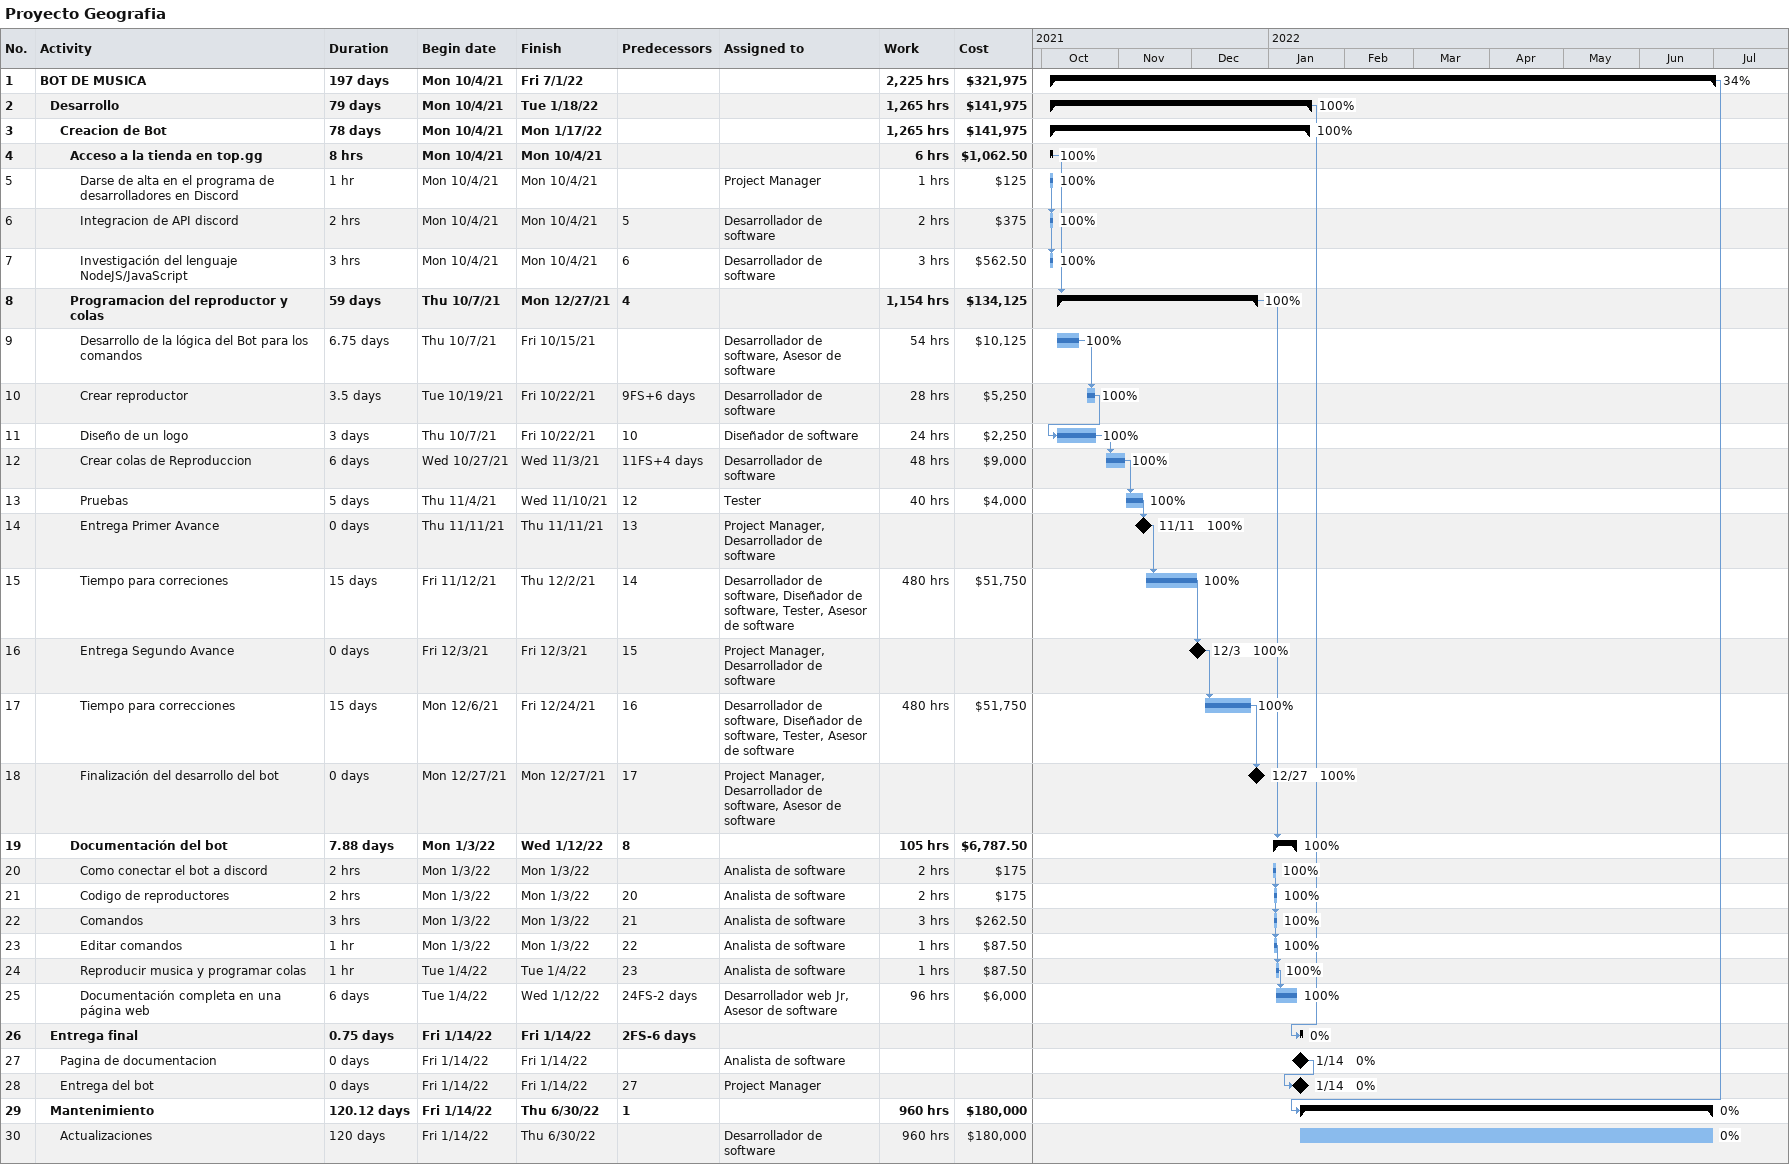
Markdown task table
Proyecto Geografia

| ID | Level | Task | Duration | Start | Finish | Predecessors | Resources | % complete | Work (h) | Cost ($) |
|---|---|---|---|---|---|---|---|---|---|---|
| 1 | 1 | **BOT DE MUSICA** | 197d | 2021-10-04 | 2022-07-01 |  |  | 34 | 2225 | 321975 |
| 2 | 2 | **Desarrollo** | 79d | 2021-10-04 | 2022-01-18 |  |  | 100 | 1265 | 141975 |
| 3 | 3 | **Creacion de Bot** | 78d | 2021-10-04 | 2022-01-17 |  |  | 100 | 1265 | 141975 |
| 4 | 4 | **Acceso a la tienda en top.gg** | 8h | 2021-10-04 | 2021-10-04 |  |  | 100 | 6 | 1062.50 |
| 5 | 5 | Darse de alta en el programa de desarrolladores en Discord | 1h | 2021-10-04 | 2021-10-04 |  | Project Manager | 100 | 1 | 125 |
| 6 | 5 | Integracion de API discord | 2h | 2021-10-04 | 2021-10-04 | 5 | Desarrollador de software | 100 | 2 | 375 |
| 7 | 5 | Investigación del lenguaje NodeJS/JavaScript | 3h | 2021-10-04 | 2021-10-04 | 6 | Desarrollador de software | 100 | 3 | 562.50 |
| 8 | 4 | **Programacion del reproductor y colas** | 59d | 2021-10-07 | 2021-12-27 | 4 |  | 100 | 1154 | 134125 |
| 9 | 5 | Desarrollo de la lógica del Bot para los comandos | 6.75d | 2021-10-07 | 2021-10-15 |  | Desarrollador de software, Asesor de software | 100 | 54 | 10125 |
| 10 | 5 | Crear reproductor | 3.5d | 2021-10-19 | 2021-10-22 | 9FS+6d | Desarrollador de software | 100 | 28 | 5250 |
| 11 | 5 | Diseño de un logo | 3d | 2021-10-07 | 2021-10-22 | 10 | Diseñador de software | 100 | 24 | 2250 |
| 12 | 5 | Crear colas de Reproduccion | 6d | 2021-10-27 | 2021-11-03 | 11FS+4d | Desarrollador de software | 100 | 48 | 9000 |
| 13 | 5 | Pruebas | 5d | 2021-11-04 | 2021-11-10 | 12 | Tester | 100 | 40 | 4000 |
| 14 | 5 | Entrega Primer Avance | 0d | 2021-11-11 | 2021-11-11 | 13 | Project Manager, Desarrollador de software | 100 |  |  |
| 15 | 5 | Tiempo para correciones | 15d | 2021-11-12 | 2021-12-02 | 14 | Desarrollador de software, Diseñador de software, Tester, Asesor de software | 100 | 480 | 51750 |
| 16 | 5 | Entrega Segundo Avance | 0d | 2021-12-03 | 2021-12-03 | 15 | Project Manager, Desarrollador de software | 100 |  |  |
| 17 | 5 | Tiempo para correcciones | 15d | 2021-12-06 | 2021-12-24 | 16 | Desarrollador de software, Diseñador de software, Tester, Asesor de software | 100 | 480 | 51750 |
| 18 | 5 | Finalización del desarrollo del bot | 0d | 2021-12-27 | 2021-12-27 | 17 | Project Manager, Desarrollador de software, Asesor de software | 100 |  |  |
| 19 | 4 | **Documentación del bot** | 7.88d | 2022-01-03 | 2022-01-12 | 8 |  | 100 | 105 | 6787.50 |
| 20 | 5 | Como conectar el bot a discord | 2h | 2022-01-03 | 2022-01-03 |  | Analista de software | 100 | 2 | 175 |
| 21 | 5 | Codigo de reproductores | 2h | 2022-01-03 | 2022-01-03 | 20 | Analista de software | 100 | 2 | 175 |
| 22 | 5 | Comandos | 3h | 2022-01-03 | 2022-01-03 | 21 | Analista de software | 100 | 3 | 262.50 |
| 23 | 5 | Editar comandos | 1h | 2022-01-03 | 2022-01-03 | 22 | Analista de software | 100 | 1 | 87.50 |
| 24 | 5 | Reproducir musica y programar colas | 1h | 2022-01-04 | 2022-01-04 | 23 | Analista de software | 100 | 1 | 87.50 |
| 25 | 5 | Documentación completa en una página web | 6d | 2022-01-04 | 2022-01-12 | 24FS-2d | Desarrollador web Jr, Asesor de software | 100 | 96 | 6000 |
| 26 | 2 | **Entrega final** | 0.75d | 2022-01-14 | 2022-01-14 | 2FS-6d |  | 0 |  |  |
| 27 | 3 | Pagina de documentacion | 0d | 2022-01-14 | 2022-01-14 |  | Analista de software | 0 |  |  |
| 28 | 3 | Entrega del bot | 0d | 2022-01-14 | 2022-01-14 | 27 | Project Manager | 0 |  |  |
| 29 | 2 | **Mantenimiento** | 120.12d | 2022-01-14 | 2022-06-30 | 1 |  | 0 | 960 | 180000 |
| 30 | 3 | Actualizaciones | 120d | 2022-01-14 | 2022-06-30 |  | Desarrollador de software | 0 | 960 | 180000 |
